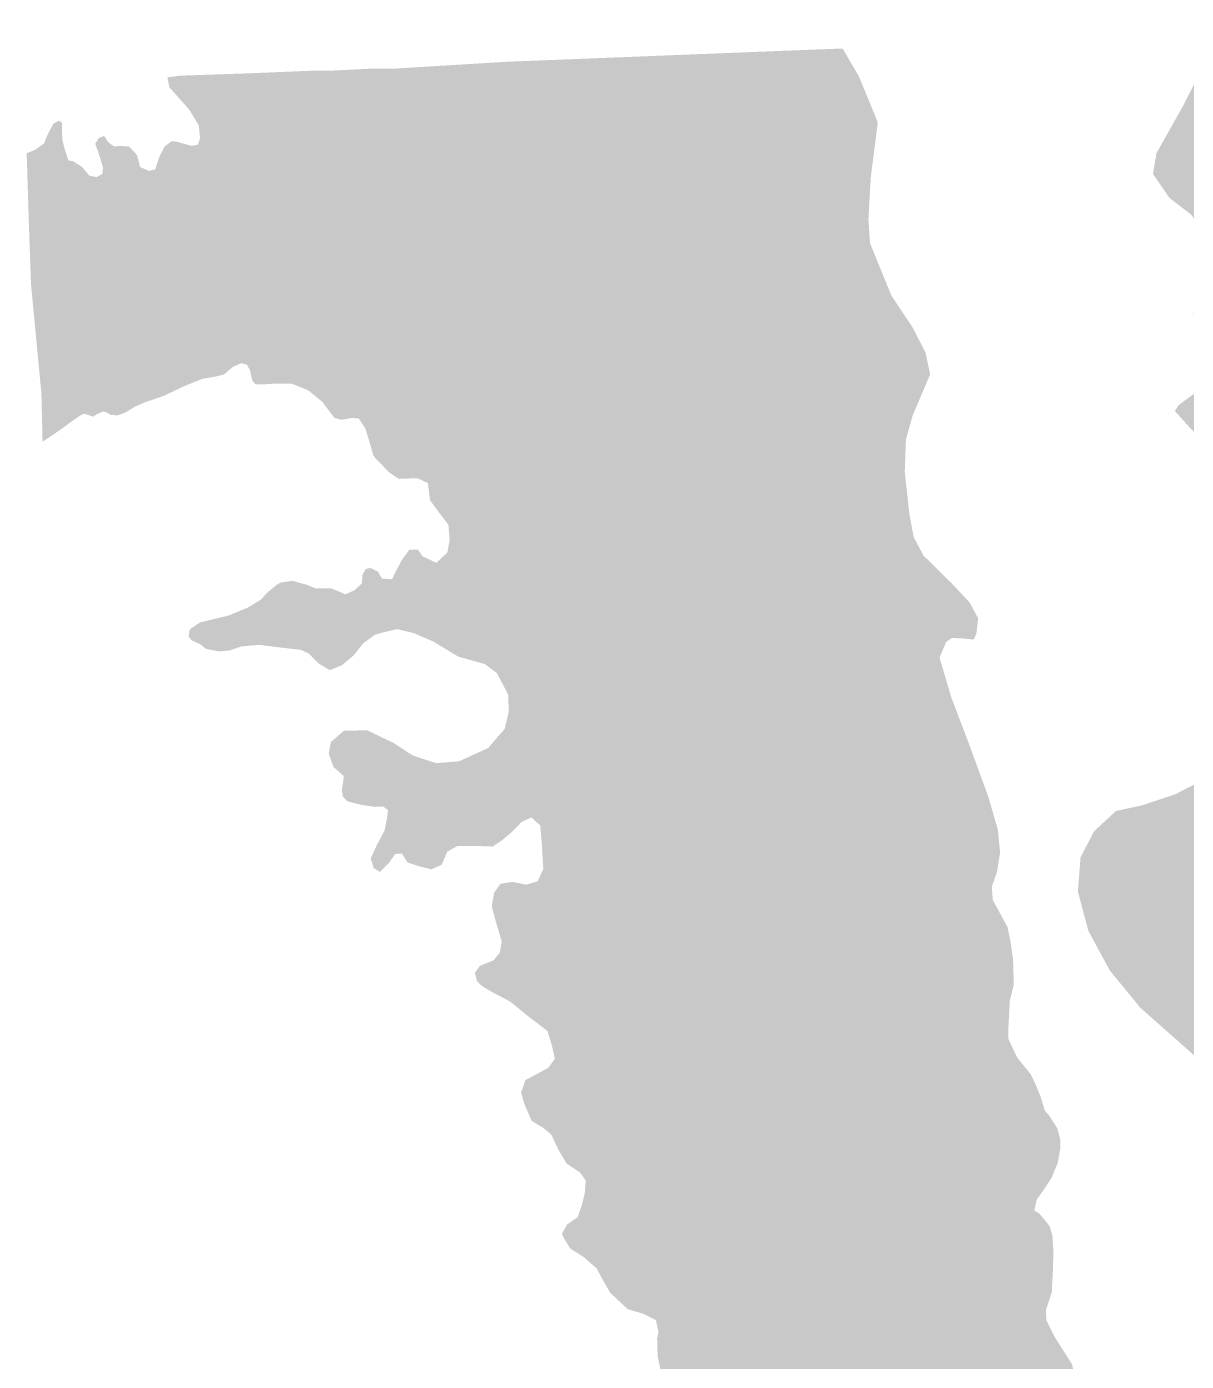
# Model space of a CAD drawing. Header units: inches. Extents: x 288635 to 693176, y 676945 to 1601077.
# Drawn here: x 347964 to 366807, y 1089371 to 1111067 of the extents above; entities that cross this region are included whole.
import ezdxf

# ---------------------------------------------------------------- set-up
doc = ezdxf.new("R2010")
doc.units = ezdxf.units.IN
doc.header["$MEASUREMENT"] = 0

msp = doc.modelspace()

# ---------------------------------------------------------------- hatches: boundary and pattern name
for points in [[(371277.4415, 1107633.6407), (371817.1926, 1107392.3402), (372191.8433, 1107195.4899), (372807.7945, 1106903.3893), (373184.4674, 1106676.8246), (373655.4267, 1106062.9901), (373840.6354, 1105660.8226), (373563.5307, 1105090.6554), (373385.7304, 1104836.6549), (373148.6632, 1104658.8545), (372801.5292, 1104472.5875), (372378.195, 1104328.6539), (371997.1943, 1104227.0536), (371429.9265, 1103922.253), (371074.3257, 1104032.3199), (370718.725, 1104150.8535), (370430.8578, 1104091.5867), (370320.7909, 1103854.5196), (370278.4575, 1103651.3192), (370193.7906, 1103278.7851), (370134.5239, 1102677.6505), (370049.857, 1102322.0498), (369838.1899, 1101162.1142), (369651.9229, 1100315.4458), (369804.3232, 1100188.4456), (370007.5236, 1100230.779), (370295.3908, 1100315.4458), (370456.2578, 1100306.9791), (370591.7248, 1100264.6457), (370583.2581, 1100146.1122), (370498.5913, 1100044.5119), (370337.7243, 1099976.7785), (370134.5239, 1099951.3784), (370024.457, 1099748.178), (370024.457, 1099544.9776), (369965.1902, 1099104.7101), (369821.2566, 1098808.3761), (369660.3896, 1098410.442), (369609.5895, 1097885.5076), (369668.8563, 1097546.8403), (369855.1233, 1097275.9064), (370142.9905, 1097208.1729), (370490.1246, 1097131.9728), (370676.9683, 1097117.4135), (371142.0592, 1097081.1727), (371548.46, 1096928.7724), (371887.1274, 1096742.5053), (372081.8611, 1096344.5712), (372073.3944, 1096099.0374), (371912.5274, 1095709.5699), (371683.927, 1095370.9026), (371260.5928, 1094879.835), (371006.5923, 1094541.1676), (370693.325, 1094075.5), (370464.7245, 1093499.7655), (370278.4575, 1092932.4977), (369975.4017, 1092402.1501), (369962.18, 1092391.7932), (369787.3898, 1092280.5631), (369406.3891, 1091984.2292), (369160.8552, 1091764.0954), (369160.8552, 1092074.7557), (369348.158, 1092318.5962), (369515.7983, 1092648.7969), (369531.0384, 1093105.9978), (369475.1583, 1093349.8383), (369368.478, 1093634.3188), (369144.9576, 1093928.9594), (368916.3571, 1094086.4398), (368606.4765, 1094208.36), (368261.0358, 1094233.76), (367885.1151, 1094167.7199), (367451.2083, 1094010.1036), (367018.7843, 1094270.2337), (366062.049, 1095116.9021), (365562.5147, 1095726.5033), (365215.3807, 1096369.9713), (365046.047, 1097004.9725), (365088.3804, 1097563.7737), (365308.5142, 1097987.1078), (365664.1149, 1098317.3085), (366095.9158, 1098410.442), (366629.3169, 1098588.2424), (366984.9176, 1098774.5094), (367408.2517, 1099003.1099), (367840.0526, 1099561.911), (367967.0529, 1099925.9784), (367967.3147, 1099926.2052), (368121.234, 1100059.5674), (368673.6851, 1100916.8192), (369048.3358, 1101634.3706), (369219.7862, 1102097.9215), (369276.9363, 1102390.0221), (369251.5363, 1102967.8733), (369175.3361, 1103336.174), (368927.6856, 1103761.6248), (368584.7849, 1104072.7755), (368210.1342, 1104237.8758), (367854.5335, 1104282.3259), (367384.6325, 1104199.7757), (367247.3848, 1104150.8535), (367111.9178, 1104286.3204), (366849.4506, 1104565.721), (366620.8502, 1104819.7215), (366688.5836, 1104921.3217), (367188.118, 1105285.3891), (367594.5188, 1105700.2566), (367648.0282, 1105975.0513), (367513.916, 1106229.8646), (367352.9812, 1106350.5656), (366923.822, 1106377.3881), (366977.4669, 1106766.3137), (367124.9904, 1107262.5291), (367098.1679, 1107731.922), (366883.5883, 1108013.5578), (366534.8964, 1108281.7823), (366266.6719, 1108670.7079), (366320.3168, 1109005.9885), (366749.476, 1109770.4285), (367111.5791, 1110481.2235), (367151.8128, 1111004.2613), (367558.0636, 1111016.5677), (367582.863, 1110814.1471), (367938.4637, 1110471.2464), (368179.7642, 1110014.0455), (368313.1144, 1109321.8941), (368344.8645, 1108597.9926), (368287.7144, 1108223.3419), (368103.564, 1107753.4409), (367944.8137, 1107562.9406), (368065.4639, 1107480.3904), (368414.7146, 1107474.0404), (368605.215, 1107829.6411), (368713.1652, 1108223.3419), (368751.2653, 1109080.5936), (368560.7649, 1110109.2957), (368380.8086, 1110615.1252), (368205.1642, 1110820.4971), (368230.7401, 1111036.9447), (369214.6134, 1111066.7486), (369536.1122, 1109071.5952), (369651.8382, 1108840.1431), (370077.2891, 1108344.8421), (370674.1903, 1107938.4413), (371277.4415, 1107633.6407)], [(356966.6943, 1106508.5353), (356896.823, 1106280.7604), (356735.4268, 1106386.5939), (356571.3848, 1106516.24), (356431.1554, 1106780.8239), (356259.1758, 1107328.5125), (356132.1756, 1107622.2006), (355907.2793, 1107987.3263), (355603.0079, 1108291.5977), (355343.7157, 1108439.7647), (354983.8816, 1108572.0566), (354935.3637, 1108602.5703), (355153.1306, 1108936.7802), (355544.2914, 1109571.7815), (355732.2518, 1110013.7423), (355661.1316, 1110354.103), (355762.7319, 1110496.3433), (360624.3016, 1110689.3837), (360633.4489, 1110511.0104), (360644.6216, 1110293.1429), (360507.4613, 1110155.9826), (360263.6209, 1110008.6623), (359836.9, 1109800.3819), (359455.8992, 1109556.5414), (358932.6582, 1109302.5409), (358480.5373, 1109063.7804), (358018.2564, 1108982.5003), (357601.6955, 1108784.3799), (357282.655, 1108512.8859), (356981.9343, 1108317.0189), (356824.454, 1108063.0184), (356712.6938, 1107737.8978), (356748.2538, 1107367.057), (356915.8942, 1106945.4162), (356966.6943, 1106508.5353)], [(356259.1758, 1107328.5125), (356431.1554, 1106780.8239), (356571.3848, 1106516.24), (356735.4268, 1106386.5939), (356896.823, 1106280.7604), (356904.0313, 1106201.5254), (356880.3129, 1105916.9046), (356946.3531, 1105434.3037), (357103.8334, 1104916.1426), (357286.7137, 1104601.182), (357385.2518, 1104418.1711), (357261.1682, 1104423.0055), (357114.3179, 1104536.7047), (356974.6177, 1104629.8382), (356792.584, 1104820.3386), (356644.417, 1104955.8055), (356394.6498, 1105205.5727), (356157.5827, 1105413.0064), (356060.2158, 1105595.0401), (355933.2156, 1105849.0406), (355725.7818, 1105963.3409), (355507.8356, 1105974.3949), (355260.1142, 1105950.6409), (355107.7139, 1105853.274), (354964.6376, 1106004.0233), (354774.1372, 1106189.232), (354525.4284, 1106347.9823), (354340.2196, 1106411.4824), (354165.5943, 1106432.6491), (353943.3439, 1106369.149), (353620.5515, 1106326.8156), (353361.2594, 1106263.3155), (353133.7172, 1106162.7736), (352948.5085, 1105982.8566), (352869.1334, 1105834.6896), (352609.8412, 1105697.106), (352239.4238, 1105511.8973), (352085.9651, 1105416.6471), (351985.4233, 1105263.1885), (351819.882, 1105253.2225), (351682.2984, 1105250.5766), (351629.3816, 1105316.7226), (351589.694, 1105488.7021), (351542.0689, 1105570.7231), (351449.4646, 1105597.1815), (351314.5268, 1105536.3272), (351169.0057, 1105411.9728), (351036.7137, 1105380.2227), (350822.4008, 1105343.181), (350536.6502, 1105229.4099), (350184.7537, 1105062.7221), (349875.1906, 1104956.8886), (349721.7319, 1104888.0968), (349549.7524, 1104784.909), (349433.3355, 1104747.8673), (349319.5645, 1104758.4507), (349279.8769, 1104790.2007), (349208.4392, 1104814.0133), (349097.314, 1104763.7423), (349044.3972, 1104726.7006), (348930.6262, 1104766.3882), (348880.3553, 1104774.3257), (348708.3757, 1104660.5546), (348488.7711, 1104499.1585), (348221.5414, 1104319.2414), (348203.0206, 1105099.7638), (348449.0836, 1105086.5347), (348618.4172, 1105094.4722), (348708.3757, 1105157.9723), (348803.6259, 1105295.5559), (348883.0011, 1105385.5144), (349028.5222, 1105454.3062), (349105.2515, 1105544.2647), (349189.9184, 1105636.8691), (349274.5852, 1105676.5567), (349383.0646, 1105650.0983), (349525.9399, 1105610.4107), (349652.9401, 1105472.8271), (349732.3153, 1105404.0353), (349848.7322, 1105374.9311), (350142.4203, 1105557.4939), (350176.8162, 1105671.265), (350153.0036, 1105824.7236), (350123.8994, 1105978.1823), (350129.1911, 1106054.9116), (350184.7537, 1106107.8284), (350380.5458, 1106099.8908), (350610.7337, 1106036.3907), (350761.5465, 1105980.8281), (350941.4635, 1105943.7864), (351150.4848, 1106041.6824), (351296.0059, 1106094.5992), (351412.4228, 1106179.266), (351714.0484, 1106253.3495), (351962.7573, 1106282.4537), (352219.4036, 1106308.9121), (352375.5081, 1106380.3497), (352478.6958, 1106441.204), (352444.2999, 1106552.3292), (352380.7998, 1106613.1835), (352208.8202, 1106674.0378), (352134.7368, 1106703.1421), (352150.6118, 1106758.7047), (352235.2786, 1106827.4965), (352412.5498, 1106819.559), (352531.6126, 1106898.9341), (352610.9877, 1106925.3925), (352798.8423, 1106888.3508), (352947.0092, 1106877.7674), (353142.8013, 1106954.4967), (353349.7059, 1107044.6669), (353578.3063, 1107024.3469), (353923.747, 1107019.2668), (354294.5877, 1106958.3067), (354711.1486, 1106897.3466), (355046.4293, 1106907.5066), (355259.7897, 1106958.3067), (355346.1499, 1107034.5069), (355346.1499, 1107212.3072), (355168.3495, 1107491.7078), (354787.3487, 1107816.8284), (354431.748, 1108096.229), (354218.9067, 1108343.4757), (353960.7888, 1108643.318), (353872.9469, 1108878.5506), (353786.5867, 1109142.7111), (353491.7154, 1109393.7819), (352829.0048, 1109958.0527), (352896.315, 1110351.6477), (353521.1562, 1110382.1277), (353886.9169, 1110382.1277), (354070.9, 1110152.1488), (354090.1173, 1110128.1272), (354247.5977, 1109742.0465), (354450.7981, 1109310.2456), (354679.3985, 1109000.365), (354852.1189, 1108654.9243), (354935.3637, 1108602.5703), (354983.8816, 1108572.0566), (355343.7157, 1108439.7647), (355603.0079, 1108291.5977), (355907.2793, 1107987.3263), (356132.1756, 1107622.2006), (356259.1758, 1107328.5125)], [(355153.1306, 1108936.7802), (354935.3637, 1108602.5703), (354852.1189, 1108654.9243), (354679.3985, 1109000.365), (354450.7981, 1109310.2456), (354247.5977, 1109742.0465), (354090.1173, 1110128.1272), (354070.9, 1110152.1488), (353886.9169, 1110382.1277), (355762.7319, 1110496.3433), (355661.1316, 1110354.103), (355732.2518, 1110013.7423), (355544.2914, 1109571.7815), (355153.1306, 1108936.7802)], [(352907.745, 1109137.6311), (353009.3452, 1108873.4706), (353141.4254, 1108528.0299), (353212.5456, 1108299.4294), (353243.0256, 1108157.1891), (353395.426, 1107877.7886), (353507.1862, 1107715.2282), (353532.5862, 1107552.6679), (353547.8263, 1107435.8277), (353425.906, 1107278.3474), (353370.0259, 1107156.4271), (353349.7059, 1107044.6669), (353142.8013, 1106954.4967), (352947.0092, 1106877.7674), (352798.8423, 1106888.3508), (352610.9877, 1106925.3925), (352531.6126, 1106898.9341), (352412.5498, 1106819.559), (352235.2786, 1106827.4965), (352150.6118, 1106758.7047), (352134.7368, 1106703.1421), (352208.8202, 1106674.0378), (352380.7998, 1106613.1835), (352444.2999, 1106552.3292), (352478.6958, 1106441.204), (352375.5081, 1106380.3497), (352219.4036, 1106308.9121), (351962.7573, 1106282.4537), (351714.0484, 1106253.3495), (351412.4228, 1106179.266), (351296.0059, 1106094.5992), (351150.4848, 1106041.6824), (350941.4635, 1105943.7864), (350761.5465, 1105980.8281), (350610.7337, 1106036.3907), (350380.5458, 1106099.8908), (350184.7537, 1106107.8284), (350129.1911, 1106054.9116), (350123.8994, 1105978.1823), (350153.0036, 1105824.7236), (350176.8162, 1105671.265), (350142.4203, 1105557.4939), (349848.7322, 1105374.9311), (349732.3153, 1105404.0353), (349652.9401, 1105472.8271), (349525.9399, 1105610.4107), (349383.0646, 1105650.0983), (349274.5852, 1105676.5567), (349189.9184, 1105636.8691), (349105.2515, 1105544.2647), (349028.5222, 1105454.3062), (348883.0011, 1105385.5144), (348803.6259, 1105295.5559), (348708.3757, 1105157.9723), (348618.4172, 1105094.4722), (348449.0836, 1105086.5347), (348203.0206, 1105099.7638), (348033.7716, 1106882.1066), (347998.8465, 1107872.7086), (347963.9214, 1109009.3608), (348097.2717, 1109063.3359), (348246.497, 1109168.1111), (348294.1221, 1109291.9364), (348395.7223, 1109488.7868), (348490.9725, 1109539.5869), (348538.5976, 1109501.4868), (348538.5976, 1109380.8366), (348541.7726, 1109231.6113), (348586.2227, 1109056.9859), (348643.3728, 1108891.8856), (348713.2229, 1108882.3606), (348859.2732, 1108790.2854), (348983.0985, 1108644.2351), (349097.3987, 1108622.0101), (349192.6489, 1108672.8102), (349205.3489, 1108771.2354), (349154.5488, 1108942.6857), (349078.3487, 1109164.9361), (349135.4988, 1109257.0113), (349221.2239, 1109291.9364), (349294.2491, 1109183.9862), (349383.1493, 1109120.4861), (349491.0995, 1109126.8361), (349627.6247, 1109120.4861), (349757.8, 1108977.6108), (349805.4251, 1108787.1104), (349945.1254, 1108723.6103), (350049.9006, 1108745.8353), (350113.4007, 1108936.3357), (350205.4759, 1109120.4861), (350319.7761, 1109206.2112), (350411.8513, 1109193.5112), (350640.4518, 1109130.0111), (350748.402, 1109149.0611), (350780.1521, 1109257.0113), (350761.102, 1109460.2117), (350608.7017, 1109714.2122), (350281.6761, 1110082.513), (350249.926, 1110244.4383), (350449.9514, 1110269.8384), (351637.4038, 1110311.1134), (352551.8056, 1110349.2135), (352896.315, 1110351.6477), (352829.0048, 1109958.0527), (352765.5047, 1109831.0525), (352912.825, 1109488.1518), (352912.825, 1109295.1114), (352907.745, 1109137.6311)], [(355046.4293, 1106907.5066), (354711.1486, 1106897.3466), (354294.5877, 1106958.3067), (353923.747, 1107019.2668), (353578.3063, 1107024.3469), (353349.7059, 1107044.6669), (353370.0259, 1107156.4271), (353425.906, 1107278.3474), (353547.8263, 1107435.8277), (353532.5862, 1107552.6679), (353507.1862, 1107715.2282), (353395.426, 1107877.7886), (353243.0256, 1108157.1891), (353212.5456, 1108299.4294), (353141.4254, 1108528.0299), (353009.3452, 1108873.4706), (352907.745, 1109137.6311), (352912.825, 1109295.1114), (352912.825, 1109488.1518), (352765.5047, 1109831.0525), (352829.0048, 1109958.0527), (353491.7154, 1109393.7819), (353786.5867, 1109142.7111), (353872.9469, 1108878.5506), (353960.7888, 1108643.318), (354218.9067, 1108343.4757), (354431.748, 1108096.229), (354787.3487, 1107816.8284), (355168.3495, 1107491.7078), (355346.1499, 1107212.3072), (355346.1499, 1107034.5069), (355259.7897, 1106958.3067), (355046.4293, 1106907.5066)], [(360500.7233, 1105515.4286), (360307.6829, 1105363.0283), (359545.6814, 1105393.5084), (358605.8795, 1105667.8289), (358168.9986, 1106053.9097), (357945.4782, 1106480.6305), (357889.5981, 1107186.752), (358052.1584, 1107725.233), (358301.0789, 1108060.5137), (358631.2795, 1108314.5142), (359164.6806, 1108609.1548), (359703.1617, 1108812.3552), (360521.0433, 1108995.2356), (360957.9242, 1109096.8358), (361374.485, 1109193.356), (361310.9273, 1108891.2392), (360648.0436, 1108751.3951), (359723.4817, 1108487.2346), (359195.1607, 1108284.0342), (358819.2399, 1108030.0336), (358489.0392, 1107613.4728), (358331.5589, 1107262.9521), (358331.5589, 1106805.7512), (358494.1193, 1106368.8703), (358702.3997, 1106109.7898), (359154.5206, 1105901.5094), (360095.6982, 1105752.7322), (360632.8035, 1105667.8289), (360500.7233, 1105515.4286)], [(355298.2143, 1105535.7734), (355653.815, 1105205.5727), (356072.9159, 1104854.2053), (356475.0833, 1104380.071), (356796.8173, 1104075.2704), (357118.5513, 1103495.3026), (357351.3851, 1102995.7683), (357407.3431, 1102901.2678), (357766.2526, 1102295.1502), (357853.0361, 1101977.6496), (357802.236, 1101765.9825), (357660.419, 1101600.8822), (357370.4351, 1101444.2485), (356978.851, 1101329.9483), (356439.0999, 1101260.0981), (356064.4492, 1101296.0815), (355835.8435, 1101420.6623), (355696.1484, 1101420.9651), (355590.3149, 1101374.3984), (355433.8386, 1101318.0443), (355291.8643, 1101315.1316), (355071.811, 1101379.1353), (354995.5304, 1101378.6317), (354936.2636, 1101317.2483), (354935.8226, 1101250.3526), (354862.7975, 1101202.7275), (354805.6474, 1101136.0524), (354719.9222, 1101186.8525), (354588.4769, 1101309.4077), (354314.1564, 1101532.9282), (353938.2356, 1101609.1283), (353663.9151, 1101558.3282), (353582.6349, 1101375.4479), (353623.275, 1101182.4075), (353433.2685, 1101043.351), (353280.8682, 1100850.3107), (353087.8278, 1100687.7503), (352889.7074, 1100606.4702), (352711.9071, 1100713.1504), (352549.3467, 1100875.7107), (352417.2665, 1100936.6708), (352066.7458, 1100977.3109), (351741.6251, 1101017.951), (351452.0645, 1100992.5509), (351259.0242, 1100926.5108), (351086.3038, 1100911.2708), (350878.0234, 1100951.9109), (350791.6632, 1101023.031), (350649.4229, 1101089.0711), (350593.5428, 1101150.0312), (350613.8629, 1101271.9515), (350781.5032, 1101383.7117), (351248.8641, 1101495.4719), (351553.6647, 1101622.4722), (351772.1052, 1101754.5525), (351863.5454, 1101856.1527), (352010.8657, 1101983.1529), (352087.0658, 1102028.873), (352280.1062, 1102059.3531), (352518.8667, 1101993.3129), (352656.0269, 1101937.4328), (352910.0275, 1101937.4328), (353143.7079, 1101840.9126), (353285.9482, 1101901.8728), (353412.9485, 1102018.713), (353418.0285, 1102150.7933), (353473.9086, 1102252.3935), (353550.1087, 1102267.6335), (353672.029, 1102206.6734), (353738.0691, 1102094.9131), (353901.6507, 1102083.8076), (353948.3074, 1102186.9354), (354064.7243, 1102403.8942), (354181.1412, 1102562.6445), (354318.7249, 1102567.9362), (354398.1, 1102456.8109), (354620.3505, 1102350.9774), (354800.2675, 1102520.3111), (354837.3092, 1102726.6865), (354816.1425, 1102970.1036), (354678.5589, 1103150.0207), (354519.8086, 1103366.9794), (354482.7668, 1103647.4383), (354313.4332, 1103726.8135), (354011.8076, 1103716.2301), (353853.0573, 1103822.0637), (353599.0567, 1104086.6475), (353535.5566, 1104314.1897), (353467.0929, 1104532.937), (353361.2594, 1104696.979), (353244.8425, 1104707.5624), (353080.8005, 1104675.8123), (352964.3836, 1104707.5624), (352895.5918, 1104797.5209), (352768.5915, 1104966.8546), (352535.7577, 1105157.3549), (352271.1738, 1105263.1885), (351985.4233, 1105263.1885), (352085.9651, 1105416.6471), (352239.4238, 1105511.8973), (352609.8412, 1105697.106), (352869.1334, 1105834.6896), (352948.5085, 1105982.8566), (353133.7172, 1106162.7736), (353361.2594, 1106263.3155), (353620.5515, 1106326.8156), (353943.3439, 1106369.149), (354165.5943, 1106432.6491), (354340.2196, 1106411.4824), (354525.4284, 1106347.9823), (354774.1372, 1106189.232), (354964.6376, 1106004.0233), (355107.7139, 1105853.274), (355124.6473, 1105747.4404), (355298.2143, 1105535.7734)], [(359892.0075, 1101320.2028), (359698.3321, 1101177.3275), (359390.3565, 1101047.1522), (358945.8556, 1100936.027), (358336.2544, 1100955.077), (357777.4533, 1101018.5772), (357282.1523, 1101107.4773), (357082.1269, 1101101.1273), (356878.9265, 1101009.0521), (356748.7512, 1100907.4519), (356567.7759, 1100770.9267), (356364.5755, 1100755.0516), (355970.8747, 1100783.6267), (355767.6743, 1100843.9518), (355608.924, 1100980.4771), (355504.1488, 1101043.9772), (355285.0733, 1101101.1273), (355110.448, 1101132.8774), (355050.1228, 1101212.2526), (354935.8226, 1101250.3526), (354936.2636, 1101317.2483), (354995.5304, 1101378.6317), (355071.811, 1101379.1353), (355291.8643, 1101315.1316), (355433.8386, 1101318.0443), (355590.3149, 1101374.3984), (355696.1484, 1101420.9651), (355835.8435, 1101420.6623), (356064.4492, 1101296.0815), (356439.0999, 1101260.0981), (356978.851, 1101329.9483), (357370.4351, 1101444.2485), (357660.419, 1101600.8822), (357802.236, 1101765.9825), (357853.0361, 1101977.6496), (357766.2526, 1102295.1502), (357407.3431, 1102901.2678), (357351.3851, 1102995.7683), (357118.5513, 1103495.3026), (356796.8173, 1104075.2704), (356475.0833, 1104380.071), (356072.9159, 1104854.2053), (355653.815, 1105205.5727), (355298.2143, 1105535.7734), (355124.6473, 1105747.4404), (355107.7139, 1105853.274), (355260.1142, 1105950.6409), (355507.8356, 1105974.3949), (355725.7818, 1105963.3409), (355933.2156, 1105849.0406), (356060.2158, 1105595.0401), (356157.5827, 1105413.0064), (356394.6498, 1105205.5727), (356644.417, 1104955.8055), (356792.584, 1104820.3386), (356974.6177, 1104629.8382), (357114.3179, 1104536.7047), (357261.1682, 1104423.0055), (357385.2518, 1104418.1711), (357529.1854, 1104308.1042), (358236.1535, 1103749.3031), (359332.589, 1103008.4683), (360128.4573, 1102530.1007), (360263.9242, 1102352.3003), (360297.791, 1102077.1331), (360213.1241, 1101882.3994), (359996.1477, 1101411.643), (359892.0075, 1101320.2028)], [(354588.4769, 1101309.4077), (354719.9222, 1101186.8525), (354805.6474, 1101136.0524), (354862.7975, 1101202.7275), (354935.8226, 1101250.3526), (355050.1228, 1101212.2526), (355110.448, 1101132.8774), (355285.0733, 1101101.1273), (355504.1488, 1101043.9772), (355608.924, 1100980.4771), (355767.6743, 1100843.9518), (355970.8747, 1100783.6267), (356364.5755, 1100755.0516), (356567.7759, 1100770.9267), (356748.7512, 1100907.4519), (356878.9265, 1101009.0521), (357082.1269, 1101101.1273), (357282.1523, 1101107.4773), (357777.4533, 1101018.5772), (358336.2544, 1100955.077), (358945.8556, 1100936.027), (359390.3565, 1101047.1522), (359698.3321, 1101177.3275), (359892.0075, 1101320.2028), (359996.1477, 1101411.643), (359996.1477, 1101157.6424), (360049.0645, 1100914.2253), (360117.5176, 1100756.7873), (359863.5171, 1100667.8871), (359321.6494, 1100540.8869), (358530.0145, 1100600.1537), (358132.0803, 1100693.2872), (357534.2768, 1100846.3832), (357437.8123, 1100871.0875), (357183.8118, 1100871.0875), (357073.7449, 1100786.4207), (356942.5113, 1100574.7536), (356921.3446, 1100439.2867), (356790.4497, 1100426.4173), (356597.4093, 1100299.4171), (356414.5289, 1100111.4567), (356231.6485, 1099862.5362), (355992.8881, 1099456.1354), (355398.5269, 1098871.9342), (355093.7263, 1098673.8138), (354707.6455, 1098623.0137), (354450.2247, 1098615.7624), (353986.284, 1098602.6937), (353625.6033, 1098516.3335), (353615.4433, 1098384.2532), (353402.7179, 1098416.5536), (353175.1758, 1098474.7621), (353101.0923, 1098554.1372), (353085.2172, 1098654.6791), (353110.194, 1098820.2028), (353115.274, 1098886.2429), (352947.6336, 1099033.5632), (352871.4335, 1099246.9236), (352906.9936, 1099439.964), (353120.354, 1099622.8444), (353496.2747, 1099627.9244), (353933.1556, 1099419.644), (354232.8762, 1099221.5236), (354618.957, 1099094.5233), (354989.7977, 1099125.0034), (355460.9583, 1099340.205), (355731.4792, 1099653.3244), (355797.5193, 1099932.725), (355787.3593, 1100212.1256), (355604.479, 1100557.5662), (355411.4386, 1100704.8865), (354974.5577, 1100826.8068), (354573.2369, 1101070.6473), (354258.2763, 1101207.8075), (353983.9557, 1101273.8477), (353724.8752, 1101212.8876), (353623.275, 1101182.4075), (353582.6349, 1101375.4479), (353663.9151, 1101558.3282), (353938.2356, 1101609.1283), (354314.1564, 1101532.9282), (354588.4769, 1101309.4077)], [(358530.0145, 1100600.1537), (359321.6494, 1100540.8869), (359863.5171, 1100667.8871), (360117.5176, 1100756.7873), (360485.8184, 1100549.3536), (360794.8523, 1100439.2867), (360995.0188, 1100259.4755), (361355.6996, 1099990.2349), (361650.3402, 1099649.8743), (361721.9542, 1099507.9515), (361747.3542, 1099308.9844), (361709.2542, 1099143.8841), (361620.354, 1099097.3173), (361412.9202, 1099101.5507), (361357.8868, 1099139.6507), (361252.0532, 1099143.8841), (361146.2197, 1099097.3173), (361091.1863, 1098987.2504), (361611.8873, 1098652.8164), (362471.2557, 1098089.782), (363038.5235, 1097657.9811), (363419.5242, 1097272.747), (363580.3912, 1097149.9801), (363648.1247, 1097090.7133), (363662.0242, 1096871.1087), (363900.7847, 1096434.2278), (363951.5848, 1096190.3873), (363993.1421, 1095892.5012), (363997.3048, 1095764.5132), (363870.3046, 1095828.0133), (363775.0544, 1095817.4299), (363731.3181, 1095803.5139), (363655.4942, 1095772.3728), (363552.804, 1095510.5127), (363499.8872, 1095341.179), (363208.8449, 1095256.5121), (362732.594, 1095140.0952), (362245.7597, 1095039.5534), (361922.9674, 1094960.1782), (361637.2168, 1094891.3864), (361503.166, 1094888.4075), (361609.7001, 1095118.5052), (361655.4202, 1095509.666), (361365.8596, 1096017.667), (360928.9787, 1096479.9479), (360649.5782, 1096835.5486), (360512.4179, 1097069.2291), (360497.1778, 1097440.0698), (360487.0178, 1097719.4704), (360365.0976, 1098069.9911), (360166.9772, 1098323.9916), (359755.4964, 1098430.6718), (359552.296, 1098527.192), (359394.8156, 1098872.6327), (359379.5756, 1099040.273), (359537.0559, 1099182.5133), (359434.0947, 1099464.5377), (359296.2493, 1099719.6186), (358974.5154, 1100066.7526), (358712.0482, 1100278.4197), (358572.3479, 1100333.4531), (358276.014, 1100426.5867), (357810.3464, 1100490.0868), (357260.0119, 1100464.6867), (356921.3446, 1100439.2867), (356942.5113, 1100574.7536), (357073.7449, 1100786.4207), (357183.8118, 1100871.0875), (357437.8123, 1100871.0875), (357534.2768, 1100846.3832), (358132.0803, 1100693.2872), (358530.0145, 1100600.1537)], [(359755.4964, 1098430.6718), (360166.9772, 1098323.9916), (360365.0976, 1098069.9911), (360487.0178, 1097719.4704), (360497.1778, 1097440.0698), (360512.4179, 1097069.2291), (360649.5782, 1096835.5486), (360928.9787, 1096479.9479), (361365.8596, 1096017.667), (361655.4202, 1095509.666), (361609.7001, 1095118.5052), (361503.166, 1094888.4075), (361399.0913, 1094886.0947), (361287.9661, 1095013.095), (361235.0493, 1095166.5536), (361182.1326, 1095182.4287), (360959.8821, 1094939.0115), (360854.0486, 1094849.053), (360658.2565, 1094727.3444), (360642.3815, 1094595.0525), (360631.7981, 1094452.1772), (360695.2982, 1094356.927), (360510.0895, 1094219.3434), (360389.7217, 1093965.7111), (360361.9226, 1093907.1344), (360346.0475, 1093642.5506), (360476.876, 1093678.0377), (360779.9651, 1093986.5096), (361065.7157, 1094129.3849), (361621.3418, 1094065.8848), (361896.509, 1093997.093), (362057.2031, 1094009.5654), (362111.1782, 1093965.1153), (362425.5038, 1093946.0652), (362584.2542, 1093914.3152), (362793.8046, 1093806.365), (362933.5049, 1093673.0147), (363022.405, 1093542.8394), (363076.3801, 1093333.289), (363209.7304, 1093145.9636), (363403.4058, 1092742.7378), (363533.5811, 1092631.6126), (363660.5813, 1092612.5626), (363781.2316, 1092504.6124), (363870.1317, 1092390.3121), (363936.8069, 1092222.0368), (364041.5821, 1092101.3866), (364197.1574, 1091958.5113), (364337.408, 1091823.9968), (364337.408, 1091453.1561), (364227.5817, 1091081.1638), (364115.3116, 1090700.8942), (364078.3275, 1090249.1937), (364093.5675, 1089949.4731), (364154.5276, 1089817.3928), (364271.3679, 1089604.0324), (364281.5279, 1089350.0319), (364301.8479, 1089106.1914), (364235.8078, 1088852.1909), (364113.8875, 1088679.4705), (363754.2139, 1088466.7058), (363392.5261, 1088252.7497), (363351.819, 1088343.211), (363262.9188, 1088567.5781), (363135.9186, 1088681.8783), (363021.6183, 1088698.8117), (362970.8182, 1088546.4114), (362958.1182, 1088262.7775), (362678.7177, 1088152.7106), (362301.9502, 1087966.4436), (362043.7164, 1087805.5766), (361950.5829, 1087729.3764), (361899.7828, 1087619.3095), (361989.0284, 1087587.3022), (362450.1172, 1087792.8765), (362754.9178, 1087907.1768), (362886.1514, 1087907.1768), (362932.181, 1087872.595), (362911.5515, 1087636.2429), (362754.9178, 1087420.3425), (362606.7508, 1087094.3752), (362594.0508, 1086912.3415), (362594.0508, 1086785.3412), (362763.3845, 1086628.7076), (362902.3565, 1086632.726), (363038.5517, 1086700.6744), (363021.6183, 1086946.2082), (363055.4851, 1087081.6751), (363207.8854, 1087183.2753), (363423.7858, 1087187.5087), (363677.7863, 1087022.4083), (364046.0871, 1086806.5079), (364520.2213, 1086679.5077), (364659.9216, 1086171.5066), (364761.5218, 1085913.2728), (364783.4729, 1085863.8828), (364896.9888, 1085608.4722), (364939.3222, 1085299.4382), (364808.0886, 1084905.7374), (364592.1882, 1084579.7701), (364482.1213, 1084330.003), (364435.5545, 1084105.6358), (364450.9709, 1083881.5333), (364480.6043, 1083610.5994), (364522.9377, 1083284.6321), (364519.5492, 1083071.1519), (364514.4711, 1082751.231), (364506.9675, 1082691.0118), (363917.6863, 1082213.4908), (363852.8159, 1082080.8896), (363639.7111, 1081882.1285), (363450.3253, 1081705.4898), (363567.1656, 1081014.6084), (363988.8064, 1081227.9688), (364298.687, 1081370.2091), (364425.6873, 1081512.4494), (364390.1272, 1081720.7298), (364456.1674, 1081791.85), (364607.6046, 1081688.6623), (364798.105, 1081472.7618), (365030.9387, 1081426.1951), (365217.2058, 1081388.095), (365471.2063, 1081193.3613), (365674.4067, 1080990.1609), (365800.4121, 1080806.6455), (365813.1121, 1080774.8954), (365857.5622, 1080632.0201), (365835.3372, 1080517.7199), (365736.912, 1080352.6196), (365432.1114, 1080006.5439), (365262.6968, 1079838.6507), (365258.809, 1079851.2861), (364974.3284, 1079698.8858), (364664.4478, 1079698.8858), (364481.5674, 1079759.8459), (364344.4071, 1079795.406), (364237.7269, 1079729.3658), (364085.3266, 1079526.1654), (364080.2466, 1079394.0852), (364269.7792, 1079283.5738), (364446.0073, 1079368.6851), (364593.3276, 1079363.6051), (364760.968, 1079211.2048), (364746.7756, 1079005.4499), (364628.3693, 1078905.5628), (364568.4351, 1078680.2552), (364476.995, 1078507.5349), (364400.7948, 1078385.6146), (364235.8793, 1078263.5824), (364096.8294, 1078160.69), (363928.3539, 1077943.6537), (363765.7935, 1077628.6931), (363628.6333, 1077466.1328), (363361.3379, 1077307.2311), (363210.7994, 1077217.739), (363191.7524, 1077090.212), (363120.6322, 1076978.4518), (363028.979, 1076932.9957), (362881.8718, 1076993.6918), (362770.1115, 1076998.7719), (362618.3537, 1076904.3001), (362551.6711, 1076754.9314), (362516.111, 1076541.5709), (362460.2309, 1076409.4907), (362216.3904, 1076236.7703), (362033.5101, 1075942.1297), (361936.9899, 1075779.5694), (361804.9096, 1075586.529), (361738.8695, 1075515.4089), (361667.7493, 1075444.2887), (361581.3892, 1075469.6888), (361509.0558, 1075589.8899), (361576.3092, 1075744.0093), (361586.4692, 1075835.4495), (361401.6324, 1075945.2801), (361235.9485, 1076043.7299), (361115.9386, 1076177.3902), (361146.1437, 1076304.0787), (361285.8439, 1076424.7289), (361393.7942, 1076523.1541), (361431.8942, 1076624.7543), (361406.4942, 1076681.9044), (361311.244, 1076704.1295), (361060.4185, 1076685.0795), (360730.2178, 1076704.1295), (360463.5173, 1076875.5798), (360250.7919, 1077066.0802), (360072.9915, 1077237.5306), (360033.0036, 1077383.5018), (360140.9539, 1077453.352), (360363.2043, 1077447.002), (360519.6405, 1077366.5491), (360616.5698, 1077284.4416), (360803.8952, 1077208.2415), (360889.6204, 1077195.5415), (360956.2955, 1077249.5166), (360968.9955, 1077309.8417), (360924.5454, 1077398.7419), (360656.5749, 1077572.7322), (360610.8548, 1077684.4924), (360590.5348, 1077750.5326), (360621.0148, 1077877.5328), (360749.9201, 1078027.3931), (360807.0702, 1078141.6933), (360781.6701, 1078189.3184), (360695.945, 1078176.6184), (360613.3948, 1078154.3934), (360480.0445, 1078144.8684), (360397.4944, 1078214.7185), (360362.5693, 1078306.7937), (360349.8693, 1078465.544), (360292.7192, 1078525.8691), (360181.5939, 1078605.2443), (360130.7938, 1078741.7695), (360095.8688, 1079030.6951), (360057.7687, 1079087.8452), (360026.0186, 1079103.7203), (359959.3435, 1079091.0202), (359787.8932, 1079011.6451), (359610.0928, 1079024.3451), (359488.1726, 1079117.0553), (359340.8523, 1079315.1757), (359269.7321, 1079477.736), (359150.1296, 1079570.7955), (358997.7293, 1079608.8955), (358845.329, 1079593.0205), (358721.5038, 1079593.0205), (358658.0036, 1079615.2455), (358619.9036, 1079691.4457), (358576.203, 1079928.9258), (358588.1535, 1080060.3814), (358517.0334, 1080095.9415), (358400.1931, 1080085.7815), (358334.153, 1080050.2214), (358252.8728, 1079887.6611), (358156.3526, 1079765.7408), (358054.7524, 1079689.5407), (357968.3923, 1079659.0606), (357871.8721, 1079725.1008), (357688.9917, 1079786.0609), (357633.1116, 1079786.0609), (357582.3115, 1079740.3408), (357460.3913, 1079664.1406), (357353.711, 1079653.9806), (357318.151, 1079699.7007), (357231.7908, 1080004.5013), (357150.5106, 1080192.4617), (357190.6215, 1080451.7539), (357190.6215, 1080700.6744), (357134.7414, 1080954.6749), (357073.7813, 1081081.6751), (356977.2611, 1081112.1552), (356860.4209, 1081061.3551), (356768.9807, 1080863.2347), (356774.0607, 1080787.0346), (356713.1006, 1080660.0343), (356540.3802, 1080548.2741), (356408.3, 1080472.0739), (356382.8999, 1080406.0338), (356382.8999, 1080172.3533), (356357.4999, 1080060.5931), (356266.0597, 1079979.3129), (356133.9794, 1079867.5527), (355920.619, 1079877.7127), (355758.0587, 1079948.8329), (355595.4984, 1080080.9131), (355544.6983, 1080187.5934), (355554.8583, 1080451.7539), (355559.9383, 1080700.6744), (355458.3381, 1080792.1146), (355366.8979, 1080807.3546), (355194.1776, 1080761.6345), (355136.6892, 1080730.1086), (355117.8226, 1080799.4749), (355067.0225, 1080906.1551), (355082.2625, 1081007.7553), (355153.3827, 1081119.5156), (355280.3829, 1081216.0358), (355336.263, 1081302.3959), (355326.103, 1081414.1562), (355209.2628, 1081434.4762), (355041.6225, 1081312.556), (354945.1023, 1081287.1559), (354955.2623, 1081597.0365), (354995.9024, 1081993.2773), (355021.3024, 1082181.2377), (354970.5023, 1082470.7983), (355026.3824, 1082704.4787), (355143.2227, 1082811.159), (355310.863, 1082841.639), (355473.4233, 1082755.2788), (355707.1038, 1082633.3586), (355841.1651, 1082593.2745), (356039.603, 1082580.0453), (356200.9991, 1082601.212), (356465.583, 1082725.5664), (356870.5727, 1082945.7002), (357399.7404, 1083496.0346), (357547.9074, 1083682.3017), (357526.7407, 1084253.8028), (357556.3741, 1084541.67), (357649.5076, 1084829.5373), (357797.6746, 1085134.3379), (357911.9748, 1085286.7382), (358259.1088, 1086002.173), (358559.6761, 1086721.8411), (358826.3766, 1087361.0757), (358940.6768, 1087670.1096), (358983.0103, 1087924.1101), (358953.3769, 1088131.5439), (358872.9434, 1088267.0108), (358779.8099, 1088330.511), (358559.6761, 1088262.7775), (358364.9424, 1088195.044), (358212.5421, 1088178.1107), (358123.6419, 1088211.9774), (358115.1752, 1088330.511), (358174.442, 1088542.178), (358322.6089, 1088686.1117), (358419.9758, 1088783.4785), (358419.9758, 1088902.0121), (358322.6089, 1089088.2791), (358263.3422, 1089232.2128), (358216.7754, 1089448.1132), (358208.3087, 1089740.2138), (358229.4754, 1089850.2807), (358187.142, 1090040.781), (357975.4749, 1090146.6146), (357729.9411, 1090218.5814), (357446.3072, 1090485.2819), (357302.3736, 1090735.0491), (357225.6513, 1090881.7767), (357017.3709, 1091064.6571), (356793.8504, 1091206.8974), (356687.1702, 1091384.6977), (356661.7702, 1091445.6579), (356743.0503, 1091592.9781), (356915.7707, 1091714.8984), (356981.8108, 1091897.7788), (357032.6109, 1092106.0592), (357047.851, 1092309.2596), (356956.4108, 1092441.3398), (356737.9703, 1092583.5801), (356605.8901, 1092807.1006), (356489.0498, 1093056.0211), (356356.9696, 1093167.7813), (356169.0092, 1093279.5415), (356043.6882, 1093573.4836), (355997.9681, 1093741.1239), (356069.0882, 1093944.3244), (356262.1286, 1094045.9246), (356439.929, 1094142.4447), (356546.6092, 1094289.765), (356500.8891, 1094492.9654), (356424.6889, 1094741.8859), (356099.5683, 1094990.8064), (355820.1677, 1095219.4069), (355510.2871, 1095381.9672), (355352.8068, 1095478.4874), (355281.6866, 1095549.6076), (355246.1266, 1095686.7678), (355327.4067, 1095798.5281), (355550.9272, 1095889.9682), (355652.5274, 1096016.9685), (355683.0074, 1096194.7689), (355581.4072, 1096540.2095), (355520.4471, 1096768.81), (355561.0872, 1096992.3304), (355662.6874, 1097134.5707), (355860.8078, 1097165.0508), (356079.2482, 1097119.3307), (356267.2086, 1097175.2108), (356358.6488, 1097373.3312), (356333.2487, 1097810.2121), (356307.8487, 1098084.5326), (356165.6084, 1098211.5329), (356008.1281, 1098140.4127), (355850.6478, 1097977.8524), (355688.0875, 1097840.6921), (355535.6871, 1097739.0919), (355271.5266, 1097749.252), (354966.726, 1097749.252), (354799.0857, 1097657.8118), (354707.6455, 1097444.4514), (354540.0052, 1097368.2512), (354336.8048, 1097419.0513), (354153.9244, 1097480.0114), (354057.4042, 1097627.3317), (353950.724, 1097617.1717), (353859.2838, 1097485.0914), (353701.8035, 1097327.6111), (353600.2033, 1097393.6513), (353554.4832, 1097546.0516), (353651.0034, 1097759.412), (353778.0036, 1097998.1725), (353818.6437, 1098196.2929), (353833.8837, 1098333.4531), (353757.6836, 1098389.3332), (353615.4433, 1098384.2532), (353625.6033, 1098516.3335), (353986.284, 1098602.6937), (354450.2247, 1098615.7624), (354707.6455, 1098623.0137), (355093.7263, 1098673.8138), (355398.5269, 1098871.9342), (355992.8881, 1099456.1354), (356231.6485, 1099862.5362), (356414.5289, 1100111.4567), (356597.4093, 1100299.4171), (356790.4497, 1100426.4173), (356921.3446, 1100439.2867), (357260.0119, 1100464.6867), (357810.3464, 1100490.0868), (358276.014, 1100426.5867), (358572.3479, 1100333.4531), (358712.0482, 1100278.4197), (358974.5154, 1100066.7526), (359296.2493, 1099719.6186), (359434.0947, 1099464.5377), (359537.0559, 1099182.5133), (359379.5756, 1099040.273), (359394.8156, 1098872.6327), (359552.296, 1098527.192), (359755.4964, 1098430.6718)], [(363939.0964, 1095230.0538), (363917.9297, 1094827.8863), (363917.2277, 1094611.2291), (363742.6023, 1094407.4995), (363605.0187, 1094299.0201), (363470.0809, 1094260.3909), (363311.3306, 1094257.2159), (363146.2303, 1094358.8161), (362946.2049, 1094400.0912), (362831.9047, 1094358.8161), (362638.2293, 1094279.4409), (362460.4289, 1094177.8407), (362238.1785, 1094104.8156), (362057.2031, 1094009.5654), (361896.509, 1093997.093), (361621.3418, 1094065.8848), (361065.7157, 1094129.3849), (360779.9651, 1093986.5096), (360476.876, 1093678.0377), (360346.0475, 1093642.5506), (360361.9226, 1093907.1344), (360389.7217, 1093965.7111), (360510.0895, 1094219.3434), (360695.2982, 1094356.927), (360631.7981, 1094452.1772), (360642.3815, 1094595.0525), (360658.2565, 1094727.3444), (360854.0486, 1094849.053), (360959.8821, 1094939.0115), (361182.1326, 1095182.4287), (361235.0493, 1095166.5536), (361287.9661, 1095013.095), (361399.0913, 1094886.0947), (361503.166, 1094888.4075), (361637.2168, 1094891.3864), (361922.9674, 1094960.1782), (362245.7597, 1095039.5534), (362732.594, 1095140.0952), (363208.8449, 1095256.5121), (363499.8872, 1095341.179), (363552.804, 1095510.5127), (363655.4942, 1095772.3728), (363731.3181, 1095803.5139), (363775.0544, 1095817.4299), (363870.3046, 1095828.0133), (363997.3048, 1095764.5132), (364002.5965, 1095489.3459), (363939.0964, 1095230.0538)], [(364337.408, 1091823.9968), (364197.1574, 1091958.5113), (364041.5821, 1092101.3866), (363936.8069, 1092222.0368), (363870.1317, 1092390.3121), (363781.2316, 1092504.6124), (363660.5813, 1092612.5626), (363533.5811, 1092631.6126), (363403.4058, 1092742.7378), (363209.7304, 1093145.9636), (363076.3801, 1093333.289), (363022.405, 1093542.8394), (362933.5049, 1093673.0147), (362793.8046, 1093806.365), (362584.2542, 1093914.3152), (362425.5038, 1093946.0652), (362111.1782, 1093965.1153), (362057.2031, 1094009.5654), (362238.1785, 1094104.8156), (362460.4289, 1094177.8407), (362638.2293, 1094279.4409), (362831.9047, 1094358.8161), (362946.2049, 1094400.0912), (363146.2303, 1094358.8161), (363311.3306, 1094257.2159), (363470.0809, 1094260.3909), (363605.0187, 1094299.0201), (363742.6023, 1094407.4995), (363917.2277, 1094611.2291), (364060.1029, 1094306.9576), (364279.7075, 1094037.0821), (364369.6661, 1093849.2276), (364444.4269, 1093660.103), (364510.467, 1093441.6626), (364569.7338, 1093380.7025), (364710.2807, 1093160.5687), (364757.6942, 1092977.6883), (364757.6942, 1092813.4346), (364717.0541, 1092594.9942), (364622.2272, 1092361.3137), (364513.8537, 1092193.6734), (364376.6934, 1091998.9397), (364337.408, 1091823.9968)], [(364337.408, 1091823.9968), (364423.7682, 1091768.1167), (364586.3285, 1091569.9963), (364632.0486, 1091407.436), (364647.2886, 1091163.5955), (364642.2086, 1090909.595), (364621.8886, 1090498.1142), (364525.3684, 1090198.3936), (364535.5284, 1090030.7533), (364672.6887, 1089761.5127), (364952.0892, 1089319.5518), (365013.0493, 1089004.5912), (365007.9693, 1088750.5907), (364850.489, 1088339.1099), (364749.4262, 1088142.7593), (364672.6887, 1087993.6692), (364591.4085, 1087734.5887), (364581.2485, 1087470.4281), (364508.8077, 1087401.6094), (364479.6483, 1087373.9079), (364185.0077, 1087272.3077), (363991.9673, 1087333.2679), (363981.8399, 1087343.3953), (363819.247, 1087505.9882), (363626.2066, 1087795.5488), (363568.7793, 1087907.9066), (363392.5261, 1088252.7497), (363754.2139, 1088466.7058), (364113.8875, 1088679.4705), (364235.8078, 1088852.1909), (364301.8479, 1089106.1914), (364281.5279, 1089350.0319), (364271.3679, 1089604.0324), (364154.5276, 1089817.3928), (364093.5675, 1089949.4731), (364078.3275, 1090249.1937), (364115.3116, 1090700.8942), (364227.5817, 1091081.1638), (364337.408, 1091453.1561), (364337.408, 1091823.9968)]]:
    msp.add_hatch(color=256).paths.add_polyline_path(points, flags=0)
h = msp.add_hatch(color=256)
h.paths.add_polyline_path([(361794.2209, 1109511.7033), (361679.9206, 1108616.3515), (361641.8206, 1107936.9001), (361667.2206, 1107549.5494), (362016.4713, 1106692.2976), (362359.372, 1106177.9466), (362568.9224, 1105771.5458), (362645.1226, 1105415.9451), (362359.372, 1104742.8437), (362251.4218, 1104355.493), (362232.3717, 1103828.4419), (362308.5719, 1103136.2905), (362378.422, 1102767.9898), (362537.1723, 1102469.5392), (362994.3733, 1102018.6883), (363286.4738, 1101707.5377), (363426.1741, 1101447.1871), (363394.4241, 1101193.1866), (363349.974, 1101104.2865), (363165.8236, 1101123.3365), (363000.7233, 1101129.6865), (362905.4731, 1101066.1864), (362797.5229, 1100812.1859), (362988.0232, 1100164.4846), (363273.7738, 1099415.1831), (363591.2745, 1098545.2313), (363743.6748, 1098018.1803), (363781.7748, 1097643.5295), (363730.9747, 1097326.0289), (363648.1247, 1097090.7133), (363580.3912, 1097149.9801), (363419.5242, 1097272.747), (363038.5235, 1097657.9811), (362471.2557, 1098089.782), (361611.8873, 1098652.8164), (361091.1863, 1098987.2504), (361146.2197, 1099097.3173), (361252.0532, 1099143.8841), (361357.8868, 1099139.6507), (361412.9202, 1099101.5507), (361620.354, 1099097.3173), (361709.2542, 1099143.8841), (361747.3542, 1099308.9844), (361721.9542, 1099507.9515), (361650.3402, 1099649.8743), (361355.6996, 1099990.2349), (360995.0188, 1100259.4755), (360794.8523, 1100439.2867), (360485.8184, 1100549.3536), (360117.5176, 1100756.7873), (360049.0645, 1100914.2253), (359996.1477, 1101157.6424), (359996.1477, 1101411.643), (360213.1241, 1101882.3994), (360297.791, 1102077.1331), (360263.9242, 1102352.3003), (360128.4573, 1102530.1007), (359332.589, 1103008.4683), (358236.1535, 1103749.3031), (357529.1854, 1104308.1042), (357385.2518, 1104418.1711), (357286.7137, 1104601.182), (357103.8334, 1104916.1426), (356946.3531, 1105434.3037), (356880.3129, 1105916.9046), (356904.0313, 1106201.5254), (356896.823, 1106280.7604), (356966.6943, 1106508.5353), (356915.8942, 1106945.4162), (356748.2538, 1107367.057), (356712.6938, 1107737.8978), (356824.454, 1108063.0184), (356981.9343, 1108317.0189), (357282.655, 1108512.8859), (357601.6955, 1108784.3799), (358018.2564, 1108982.5003), (358480.5373, 1109063.7804), (358932.6582, 1109302.5409), (359455.8992, 1109556.5414), (359836.9, 1109800.3819), (360263.6209, 1110008.6623), (360507.4613, 1110155.9826), (360644.6216, 1110293.1429), (360633.4489, 1110511.0104), (360624.3016, 1110689.3837), (361222.7197, 1110711.8557), (361489.4203, 1110254.6548), (361572.6117, 1110051.8757), (361794.2209, 1109511.7033)], flags=0)
h.paths.add_polyline_path([(359545.6814, 1105393.5084), (360307.6829, 1105363.0283), (360500.7233, 1105515.4286), (360632.8035, 1105667.8289), (360095.6982, 1105752.7322), (359154.5206, 1105901.5094), (358702.3997, 1106109.7898), (358494.1193, 1106368.8703), (358331.5589, 1106805.7512), (358331.5589, 1107262.9521), (358489.0392, 1107613.4728), (358819.2399, 1108030.0336), (359195.1607, 1108284.0342), (359723.4817, 1108487.2346), (360648.0436, 1108751.3951), (361310.9273, 1108891.2392), (361374.485, 1109193.356), (360957.9242, 1109096.8358), (360521.0433, 1108995.2356), (359703.1617, 1108812.3552), (359164.6806, 1108609.1548), (358631.2795, 1108314.5142), (358301.0789, 1108060.5137), (358052.1584, 1107725.233), (357889.5981, 1107186.752), (357945.4782, 1106480.6305), (358168.9986, 1106053.9097), (358605.8795, 1105667.8289), (359545.6814, 1105393.5084)], flags=0)

doc.saveas('drawing.dxf')
